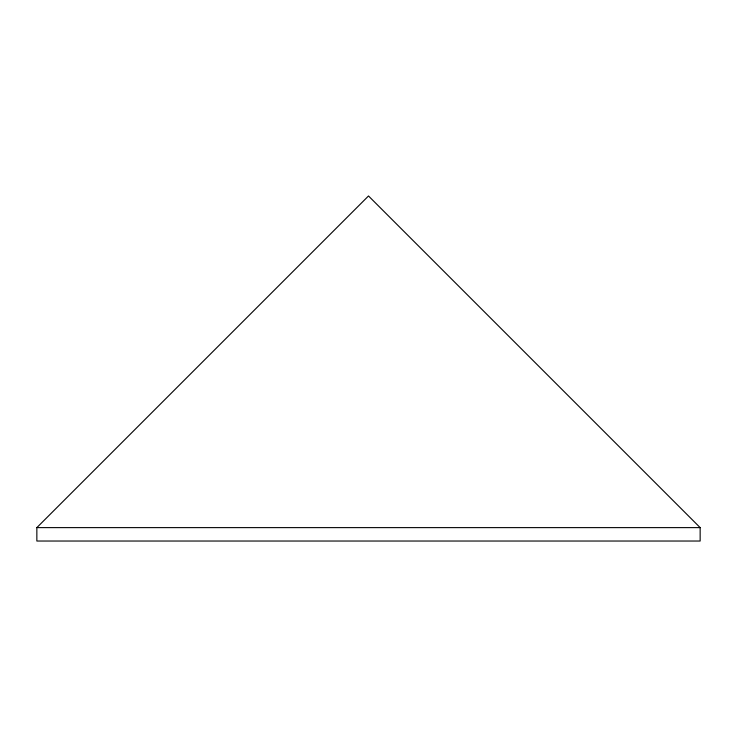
<?xml version="1.0" encoding="UTF-8"?>
<svg xmlns="http://www.w3.org/2000/svg" width="737" height="737" viewBox="0 0 737 737"><rect width="100%" height="100%" fill="white"/><g stroke="black" fill="none" stroke-linecap="round" stroke-linejoin="round"><path stroke-width="1.11" d="M36.85 527.618L368.5 195.968L700.15 527.618L700.15 541.032L36.85 541.032L36.85 527.618L700.15 527.618"/></g></svg>
